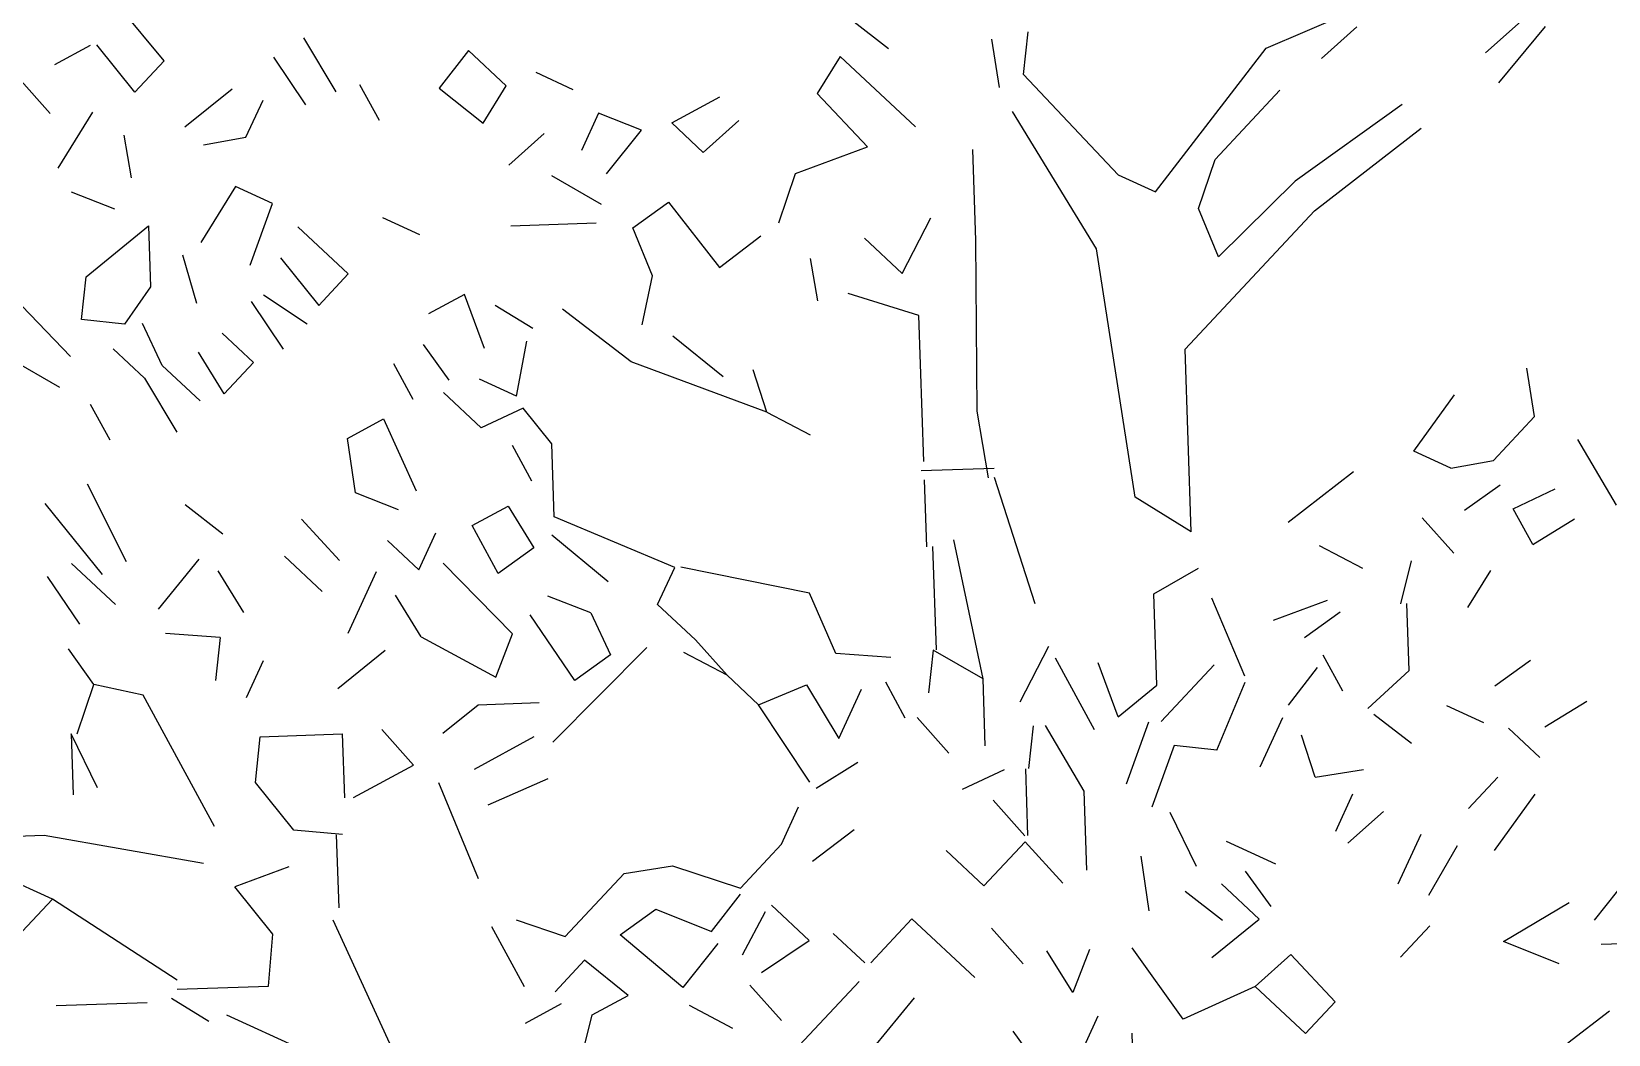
# Model space of a CAD drawing. Header units: metres. Extents: x 10 to 239, y 2 to 253.
# Drawn here: x 17.455 to 18.853, y 187.279 to 188.169 of the extents above; entities that cross this region are included whole.
import ezdxf

# ---------------------------------------------------------------- set-up
doc = ezdxf.new("R2010")
doc.units = ezdxf.units.M
doc.header["$MEASUREMENT"] = 0
doc.layers.add('bloques ARBOLES', color=7, linetype='Continuous', true_color=0xb8d897)

# ---------------------------------------------------------------- blocks, each defined once
blk = doc.blocks.new('arb-alz-77')
at = {"layer": 'bloques ARBOLES', "linetype": 'Continuous'}
for p, q in [((-2.2667, 7.0352), (-2.3576, 7.1441)), ((-2.2667, 7.0352), (-2.3576, 7.1441)), ((-0.0131, 7.0614), (0.1465, 7.1291)), ((-0.0131, 7.0614), (0.1465, 7.1291)), ((-0.0131, 7.0614), (0.1465, 7.1291)), ((-0.0131, 7.0614), (0.1465, 7.1291)), ((-0.0131, 7.0614), (0.1465, 7.1291)), ((-0.0131, 7.0614), (0.1465, 7.1291)), ((-0.0131, 7.0614), (0.1465, 7.1291)), ((-0.0131, 7.0614), (0.1465, 7.1291)), ((-0.862, 7.1198), (-0.7853, 7.0601)), ((-0.862, 7.1198), (-0.7853, 7.0601)), ((-0.862, 7.1198), (-0.7853, 7.0601)), ((-0.862, 7.1198), (-0.7853, 7.0601)), ((-0.5095, 7.0072), (-0.5, 7.0948)), ((-0.5095, 7.0072), (-0.5, 7.0948)), ((-0.5095, 7.0072), (-0.5, 7.0948)), ((0.0997, 7.0402), (0.1724, 7.1049)), ((0.4357, 7.0516), (0.5083, 7.1163)), ((0.4357, 7.0516), (0.5083, 7.1163)), ((0.4627, 6.9903), (0.5584, 7.1056)), ((-2.4907, 7.0275), (-2.4172, 7.0673)), ((-2.3268, 6.9708), (-2.4047, 7.0678)), ((-2.3268, 6.9708), (-2.4047, 7.0678)), ((-2.3268, 6.9708), (-2.4047, 7.0678)), ((-2.3268, 6.9708), (-2.4047, 7.0678)), ((-1.9818, 7.082), (-1.9158, 6.9721)), ((-0.5584, 6.9807), (-0.5742, 7.0797)), ((-0.5584, 6.9807), (-0.5742, 7.0797)), ((-0.5584, 6.9807), (-0.5742, 7.0797)), ((-2.3268, 6.9708), (-2.2667, 7.0352)), ((-2.3268, 6.9708), (-2.2667, 7.0352)), ((-1.9772, 6.9452), (-2.0428, 7.0427)), ((-1.9772, 6.9452), (-2.0428, 7.0427)), ((-1.6445, 7.0561), (-1.7044, 6.9793)), ((-1.6445, 7.0561), (-1.7044, 6.9793)), ((-1.5674, 6.9839), (-1.6445, 7.0561)), ((-1.5674, 6.9839), (-1.6445, 7.0561)), ((-1.5674, 6.9839), (-1.6445, 7.0561)), ((-1.5674, 6.9839), (-1.6445, 7.0561)), ((-1.5674, 6.9839), (-1.6445, 7.0561)), ((-1.5674, 6.9839), (-1.6445, 7.0561)), ((-0.8845, 7.0444), (-0.9316, 6.9681)), ((-0.73, 6.9001), (-0.8845, 7.0444)), ((-0.73, 6.9001), (-0.8845, 7.0444)), ((-0.2398, 6.7672), (-0.0131, 7.0614)), ((-0.2398, 6.7672), (-0.0131, 7.0614)), ((-2.4997, 6.9276), (-2.5644, 7.0001)), ((-2.4997, 6.9276), (-2.5644, 7.0001)), ((-2.4997, 6.9276), (-2.5644, 7.0001)), ((-2.4997, 6.9276), (-2.5644, 7.0001)), ((-1.4302, 6.9761), (-1.5061, 7.011)), ((-1.4302, 6.9761), (-1.5061, 7.011)), ((-1.4302, 6.9761), (-1.5061, 7.011)), ((-1.4302, 6.9761), (-1.5061, 7.011)), ((-0.5095, 7.0072), (-0.3156, 6.802)), ((-0.5095, 7.0072), (-0.3156, 6.802)), ((-2.1277, 6.9775), (-2.2248, 6.8994)), ((-2.1277, 6.9775), (-2.2248, 6.8994)), ((-2.1277, 6.9775), (-2.2248, 6.8994)), ((-2.1277, 6.9775), (-2.2248, 6.8994)), ((-2.1277, 6.9775), (-2.2248, 6.8994)), ((-1.8267, 6.9129), (-1.8666, 6.9863)), ((-1.8267, 6.9129), (-1.8666, 6.9863)), ((-1.8267, 6.9129), (-1.8666, 6.9863)), ((-1.7044, 6.9793), (-1.6147, 6.9076)), ((-1.7044, 6.9793), (-1.6147, 6.9076)), ((-1.6147, 6.9076), (-1.5674, 6.9839)), ((-0.9316, 6.9681), (-0.8284, 6.8594)), ((-0.9316, 6.9681), (-0.8284, 6.8594)), ((-0.9316, 6.9681), (-0.8284, 6.8594)), ((-0.1175, 6.8337), (0.0148, 6.9751)), ((-0.1175, 6.8337), (0.0148, 6.9751)), ((-0.1175, 6.8337), (0.0148, 6.9751)), ((-2.0995, 6.8788), (-2.0646, 6.9547)), ((-1.2285, 6.9082), (-1.1306, 6.9614)), ((-1.2285, 6.9082), (-1.1306, 6.9614)), ((0.2648, 6.9461), (0.0459, 6.7893)), ((-2.4835, 6.816), (-2.4126, 6.9305)), ((-2.4835, 6.816), (-2.4126, 6.9305)), ((-1.3788, 6.928), (-1.4135, 6.8521)), ((-1.2903, 6.8936), (-1.3788, 6.928)), ((-1.2903, 6.8936), (-1.3788, 6.928)), ((-1.1643, 6.848), (-1.2285, 6.9082)), ((-1.0917, 6.9129), (-1.1643, 6.848)), ((-0.3604, 6.651), (-0.5318, 6.9318)), ((-2.3334, 6.7962), (-2.3487, 6.8829)), ((-2.3334, 6.7962), (-2.3487, 6.8829)), ((-2.3334, 6.7962), (-2.3487, 6.8829)), ((-2.1861, 6.8634), (-2.0995, 6.8788)), ((-2.1861, 6.8634), (-2.0995, 6.8788)), ((-2.1861, 6.8634), (-2.0995, 6.8788)), ((-1.5619, 6.8221), (-1.4894, 6.8869)), ((-1.362, 6.804), (-1.2903, 6.8936)), ((0.0854, 6.7285), (0.3039, 6.8976)), ((0.0854, 6.7285), (0.3039, 6.8976)), ((0.0854, 6.7285), (0.3039, 6.8976)), ((0.0854, 6.7285), (0.3039, 6.8976)), ((-0.9759, 6.8047), (-0.8284, 6.8594)), ((-0.607, 6.6676), (-0.6133, 6.8542)), ((-0.607, 6.6676), (-0.6133, 6.8542)), ((-1.0099, 6.7038), (-0.9759, 6.8047)), ((-1.0099, 6.7038), (-0.9759, 6.8047)), ((-1.0099, 6.7038), (-0.9759, 6.8047)), ((-0.1514, 6.7329), (-0.1175, 6.8337)), ((-0.1514, 6.7329), (-0.1175, 6.8337)), ((-0.1514, 6.7329), (-0.1175, 6.8337)), ((-2.1209, 6.7785), (-2.192, 6.664)), ((-2.1209, 6.7785), (-2.192, 6.664)), ((-2.1209, 6.7785), (-2.192, 6.664)), ((-2.1209, 6.7785), (-2.192, 6.664)), ((-2.0452, 6.7436), (-2.1209, 6.7785)), ((-2.0452, 6.7436), (-2.1209, 6.7785)), ((-1.3725, 6.7415), (-1.4739, 6.8003)), ((-1.3725, 6.7415), (-1.4739, 6.8003)), ((-1.3725, 6.7415), (-1.4739, 6.8003)), ((-1.3725, 6.7415), (-1.4739, 6.8003)), ((-1.3725, 6.7415), (-1.4739, 6.8003)), ((-1.3725, 6.7415), (-1.4739, 6.8003)), ((-1.3725, 6.7415), (-1.4739, 6.8003)), ((-1.3725, 6.7415), (-1.4739, 6.8003)), ((-0.3156, 6.802), (-0.2398, 6.7672)), ((-0.3156, 6.802), (-0.2398, 6.7672)), ((0.0459, 6.7893), (-0.1108, 6.6345)), ((-2.4569, 6.7671), (-2.3686, 6.7327)), ((-2.4569, 6.7671), (-2.3686, 6.7327)), ((-2.4569, 6.7671), (-2.3686, 6.7327)), ((-2.4569, 6.7671), (-2.3686, 6.7327)), ((-2.0906, 6.6176), (-2.0452, 6.7436)), ((-2.0906, 6.6176), (-2.0452, 6.7436)), ((-2.0906, 6.6176), (-2.0452, 6.7436)), ((-2.0906, 6.6176), (-2.0452, 6.7436)), ((-2.0906, 6.6176), (-2.0452, 6.7436)), ((-2.0906, 6.6176), (-2.0452, 6.7436)), ((-2.0906, 6.6176), (-2.0452, 6.7436)), ((-2.0906, 6.6176), (-2.0452, 6.7436)), ((-1.3085, 6.6938), (-1.2355, 6.7461)), ((-1.3085, 6.6938), (-1.2355, 6.7461)), ((-1.3085, 6.6938), (-1.2355, 6.7461)), ((-1.3085, 6.6938), (-1.2355, 6.7461)), ((-1.2355, 6.7461), (-1.1313, 6.6125)), ((-1.2355, 6.7461), (-1.1313, 6.6125)), ((-1.7439, 6.6791), (-1.8199, 6.7138)), ((-0.7574, 6.6002), (-0.6988, 6.7143)), ((-0.7574, 6.6002), (-0.6988, 6.7143)), ((-0.1791, 6.4455), (0.0854, 6.7285)), ((-0.1791, 6.4455), (0.0854, 6.7285)), ((-0.1791, 6.4455), (0.0854, 6.7285)), ((-0.1791, 6.4455), (0.0854, 6.7285)), ((-0.1108, 6.6345), (-0.1514, 6.7329)), ((-2.4262, 6.5937), (-2.2989, 6.6976)), ((-2.4262, 6.5937), (-2.2989, 6.6976)), ((-2.4262, 6.5937), (-2.2989, 6.6976)), ((-2.4262, 6.5937), (-2.2989, 6.6976)), ((-2.4262, 6.5937), (-2.2989, 6.6976)), ((-2.4262, 6.5937), (-2.2989, 6.6976)), ((-2.2989, 6.6976), (-2.2946, 6.5732)), ((-1.8907, 6.5993), (-1.9936, 6.6955)), ((-1.5578, 6.6978), (-1.3835, 6.7037)), ((-1.2679, 6.5955), (-1.3085, 6.6938)), ((-1.2679, 6.5955), (-1.3085, 6.6938)), ((-1.2679, 6.5955), (-1.3085, 6.6938)), ((-1.1313, 6.6125), (-1.0464, 6.6776)), ((-1.1313, 6.6125), (-1.0464, 6.6776)), ((-1.1313, 6.6125), (-1.0464, 6.6776)), ((-1.1313, 6.6125), (-1.0464, 6.6776)), ((-1.1313, 6.6125), (-1.0464, 6.6776)), ((-0.8344, 6.6724), (-0.7574, 6.6002)), ((-0.8344, 6.6724), (-0.7574, 6.6002)), ((-0.8344, 6.6724), (-0.7574, 6.6002)), ((-0.8344, 6.6724), (-0.7574, 6.6002)), ((-0.6045, 6.319), (-0.607, 6.6676)), ((-0.6045, 6.319), (-0.607, 6.6676)), ((-0.281, 6.143), (-0.3604, 6.651)), ((-2.2002, 6.5392), (-2.2283, 6.6377)), ((-2.0289, 6.632), (-1.9508, 6.535)), ((-2.0289, 6.632), (-1.9508, 6.535)), ((-0.9298, 6.5446), (-0.9452, 6.6312)), ((-0.9298, 6.5446), (-0.9452, 6.6312)), ((-0.9298, 6.5446), (-0.9452, 6.6312)), ((-2.4356, 6.5062), (-2.4262, 6.5937)), ((-2.4356, 6.5062), (-2.4262, 6.5937)), ((-1.9508, 6.535), (-1.8907, 6.5993)), ((-1.2893, 6.495), (-1.2679, 6.5955)), ((-2.4581, 6.4308), (-2.5742, 6.5513)), ((-2.2946, 6.5732), (-2.3482, 6.4968)), ((-2.2946, 6.5732), (-2.3482, 6.4968)), ((-1.9745, 6.4969), (-2.0636, 6.5561)), ((-1.6527, 6.5576), (-1.726, 6.5177)), ((-1.6527, 6.5576), (-1.726, 6.5177)), ((-1.6115, 6.4468), (-1.6527, 6.5576)), ((-1.6115, 6.4468), (-1.6527, 6.5576)), ((-1.6115, 6.4468), (-1.6527, 6.5576)), ((-1.6115, 6.4468), (-1.6527, 6.5576)), ((-0.7233, 6.5142), (-0.868, 6.5591)), ((-0.7233, 6.5142), (-0.868, 6.5591)), ((-2.0226, 6.4455), (-2.0881, 6.5429)), ((-2.0226, 6.4455), (-2.0881, 6.5429)), ((-2.0226, 6.4455), (-2.0881, 6.5429)), ((-1.5132, 6.4875), (-1.5896, 6.5348)), ((-1.3117, 6.4196), (-1.4523, 6.527)), ((-2.3482, 6.4968), (-2.4356, 6.5062)), ((-2.3482, 6.4968), (-2.4356, 6.5062)), ((-2.2706, 6.4121), (-2.3108, 6.498)), ((-2.2706, 6.4121), (-2.3108, 6.498)), ((-2.2706, 6.4121), (-2.3108, 6.498)), ((-2.2706, 6.4121), (-2.3108, 6.498)), ((-2.2706, 6.4121), (-2.3108, 6.498)), ((-2.2706, 6.4121), (-2.3108, 6.498)), ((-0.7133, 6.2157), (-0.7233, 6.5142)), ((-0.7133, 6.2157), (-0.7233, 6.5142)), ((-0.7133, 6.2157), (-0.7233, 6.5142)), ((-0.7133, 6.2157), (-0.7233, 6.5142)), ((-0.7133, 6.2157), (-0.7233, 6.5142)), ((-0.7133, 6.2157), (-0.7233, 6.5142)), ((-2.0839, 6.4185), (-2.1483, 6.4785)), ((-1.6842, 6.3821), (-1.7364, 6.4552)), ((-1.6842, 6.3821), (-1.7364, 6.4552)), ((-1.546, 6.3495), (-1.525, 6.4622)), ((-1.546, 6.3495), (-1.525, 6.4622)), ((-1.546, 6.3495), (-1.525, 6.4622)), ((-1.546, 6.3495), (-1.525, 6.4622)), ((-1.546, 6.3495), (-1.525, 6.4622)), ((-1.546, 6.3495), (-1.525, 6.4622)), ((-1.1238, 6.3886), (-1.2263, 6.4724)), ((-1.1238, 6.3886), (-1.2263, 6.4724)), ((-1.1238, 6.3886), (-1.2263, 6.4724)), ((-1.1238, 6.3886), (-1.2263, 6.4724)), ((-1.1238, 6.3886), (-1.2263, 6.4724)), ((-1.1238, 6.3886), (-1.2263, 6.4724)), ((-2.5824, 6.4265), (-2.4808, 6.3677)), ((-2.3071, 6.386), (-2.3713, 6.4461)), ((-2.3071, 6.386), (-2.3713, 6.4461)), ((-2.3071, 6.386), (-2.3713, 6.4461)), ((-2.1441, 6.3542), (-2.1967, 6.4395)), ((-2.1441, 6.3542), (-2.1967, 6.4395)), ((-2.1441, 6.3542), (-2.1967, 6.4395)), ((-2.1441, 6.3542), (-2.1967, 6.4395)), ((-2.0839, 6.4185), (-2.1441, 6.3542)), ((-2.0839, 6.4185), (-2.1441, 6.3542)), ((-2.0839, 6.4185), (-2.1441, 6.3542)), ((-1.0342, 6.3169), (-1.3117, 6.4196)), ((-1.0342, 6.3169), (-1.3117, 6.4196)), ((-1.0342, 6.3169), (-1.3117, 6.4196)), ((-0.1664, 6.0722), (-0.1791, 6.4455)), ((-0.1664, 6.0722), (-0.1791, 6.4455)), ((-2.3071, 6.386), (-2.2411, 6.2761)), ((-2.3071, 6.386), (-2.2411, 6.2761)), ((-2.1934, 6.34), (-2.2706, 6.4121)), ((-2.1934, 6.34), (-2.2706, 6.4121)), ((-2.1934, 6.34), (-2.2706, 6.4121)), ((-1.7575, 6.3423), (-1.7974, 6.4157)), ((-1.0342, 6.3169), (-1.062, 6.4031)), ((-1.0342, 6.3169), (-1.062, 6.4031)), ((0.5355, 6.3077), (0.5198, 6.4067)), ((0.5355, 6.3077), (0.5198, 6.4067)), ((0.5355, 6.3077), (0.5198, 6.4067)), ((0.5355, 6.3077), (0.5198, 6.4067)), ((-1.6186, 6.2848), (-1.6957, 6.3568)), ((-1.6186, 6.2848), (-1.6957, 6.3568)), ((-1.6186, 6.2848), (-1.6957, 6.3568)), ((-1.6186, 6.2848), (-1.6957, 6.3568)), ((-1.546, 6.3495), (-1.6219, 6.3841)), ((-1.546, 6.3495), (-1.6219, 6.3841)), ((-2.3775, 6.2591), (-2.4174, 6.3325)), ((-1.5327, 6.3249), (-1.6186, 6.2848)), ((-1.5327, 6.3249), (-1.6186, 6.2848)), ((-1.5327, 6.3249), (-1.6186, 6.2848)), ((-1.5327, 6.3249), (-1.6186, 6.2848)), ((-1.4742, 6.2522), (-1.5327, 6.3249)), ((-1.4742, 6.2522), (-1.5327, 6.3249)), ((-1.4742, 6.2522), (-1.5327, 6.3249)), ((-1.4742, 6.2522), (-1.5327, 6.3249)), ((0.2888, 6.237), (0.3722, 6.352)), ((0.2888, 6.237), (0.3722, 6.352)), ((0.2888, 6.237), (0.3722, 6.352)), ((-1.8917, 6.263), (-1.8185, 6.3029)), ((-1.8917, 6.263), (-1.8185, 6.3029)), ((-1.8917, 6.263), (-1.8185, 6.3029)), ((-1.8917, 6.263), (-1.8185, 6.3029)), ((-1.8917, 6.263), (-1.8185, 6.3029)), ((-1.8185, 6.3029), (-1.7512, 6.1556)), ((-1.8185, 6.3029), (-1.7512, 6.1556)), ((-1.8185, 6.3029), (-1.7512, 6.1556)), ((-1.0342, 6.3169), (-0.9454, 6.2701)), ((-1.0342, 6.3169), (-0.9454, 6.2701)), ((-1.0342, 6.3169), (-0.9454, 6.2701)), ((-1.0342, 6.3169), (-0.9454, 6.2701)), ((-1.0342, 6.3169), (-0.9454, 6.2701)), ((-1.0342, 6.3169), (-0.9454, 6.2701)), ((-1.0342, 6.3169), (-0.9454, 6.2701)), ((-0.5813, 6.1826), (-0.6045, 6.319)), ((-0.5813, 6.1826), (-0.6045, 6.319)), ((-0.5813, 6.1826), (-0.6045, 6.319)), ((0.4514, 6.2176), (0.5355, 6.3077)), ((-1.8756, 6.1514), (-1.8917, 6.263)), ((-1.8756, 6.1514), (-1.8917, 6.263)), ((0.7036, 6.1265), (0.6243, 6.2608)), ((0.7036, 6.1265), (0.6243, 6.2608)), ((0.7036, 6.1265), (0.6243, 6.2608)), ((-1.5551, 6.2494), (-1.5153, 6.1761)), ((-1.5551, 6.2494), (-1.5153, 6.1761)), ((-1.4691, 6.1029), (-1.4742, 6.2522)), ((-1.4691, 6.1029), (-1.4742, 6.2522)), ((-1.4691, 6.1029), (-1.4742, 6.2522)), ((-1.4691, 6.1029), (-1.4742, 6.2522)), ((0.3648, 6.2022), (0.2888, 6.237)), ((0.3648, 6.2022), (0.2888, 6.237)), ((-0.5694, 6.2018), (-0.7187, 6.1968)), ((-0.5694, 6.2018), (-0.7187, 6.1968)), ((-0.5694, 6.2018), (-0.7187, 6.1968)), ((0.0321, 6.0914), (0.1657, 6.1955)), ((0.0321, 6.0914), (0.1657, 6.1955)), ((0.0321, 6.0914), (0.1657, 6.1955)), ((0.0321, 6.0914), (0.1657, 6.1955)), ((0.3648, 6.2022), (0.4514, 6.2176)), ((0.3648, 6.2022), (0.4514, 6.2176)), ((0.3648, 6.2022), (0.4514, 6.2176)), ((0.3648, 6.2022), (0.4514, 6.2176)), ((0.3648, 6.2022), (0.4514, 6.2176)), ((-2.4243, 6.1703), (-2.3442, 6.0111)), ((-2.4243, 6.1703), (-2.3442, 6.0111)), ((-0.7073, 6.0414), (-0.7119, 6.1783)), ((-0.7073, 6.0414), (-0.7119, 6.1783)), ((-0.4853, 5.9244), (-0.5688, 6.1831)), ((-0.4853, 5.9244), (-0.5688, 6.1831)), ((-0.4853, 5.9244), (-0.5688, 6.1831)), ((-0.4853, 5.9244), (-0.5688, 6.1831)), ((-0.4853, 5.9244), (-0.5688, 6.1831)), ((-0.4853, 5.9244), (-0.5688, 6.1831)), ((-0.4853, 5.9244), (-0.5688, 6.1831)), ((0.3926, 6.116), (0.4654, 6.1682)), ((0.4921, 6.1193), (0.5779, 6.1596)), ((-2.3932, 5.9846), (-2.5102, 6.13)), ((-2.3932, 5.9846), (-2.5102, 6.13)), ((-2.3932, 5.9846), (-2.5102, 6.13)), ((-2.3932, 5.9846), (-2.5102, 6.13)), ((-2.3932, 5.9846), (-2.5102, 6.13)), ((-2.3932, 5.9846), (-2.5102, 6.13)), ((-2.1468, 6.0675), (-2.2236, 6.1273)), ((-2.1468, 6.0675), (-2.2236, 6.1273)), ((-2.1468, 6.0675), (-2.2236, 6.1273)), ((-2.1468, 6.0675), (-2.2236, 6.1273)), ((-1.7873, 6.1171), (-1.8756, 6.1514)), ((-0.1664, 6.0722), (-0.281, 6.143)), ((-1.9084, 6.0134), (-1.9859, 6.0978)), ((-1.9084, 6.0134), (-1.9859, 6.0978)), ((-1.6367, 6.0847), (-1.5634, 6.1246)), ((-1.6367, 6.0847), (-1.5634, 6.1246)), ((-1.5634, 6.1246), (-1.5106, 6.0393)), ((-1.5634, 6.1246), (-1.5106, 6.0393)), ((-1.2227, 5.9991), (-1.4691, 6.1029)), ((-1.2227, 5.9991), (-1.4691, 6.1029)), ((0.3706, 6.0281), (0.3059, 6.1006)), ((0.3706, 6.0281), (0.3059, 6.1006)), ((0.532, 6.046), (0.4921, 6.1193)), ((0.532, 6.046), (0.4921, 6.1193)), ((0.532, 6.046), (0.6174, 6.0986)), ((-1.7457, 5.9939), (-1.7109, 6.0698)), ((-1.5836, 5.987), (-1.6367, 6.0847)), ((-1.5836, 5.987), (-1.6367, 6.0847)), ((-1.5836, 5.987), (-1.6367, 6.0847)), ((-1.5836, 5.987), (-1.6367, 6.0847)), ((-1.5836, 5.987), (-1.6367, 6.0847)), ((-1.5836, 5.987), (-1.6367, 6.0847)), ((-1.5836, 5.987), (-1.6367, 6.0847)), ((-1.3588, 5.9696), (-1.4742, 6.0653)), ((-1.3588, 5.9696), (-1.4742, 6.0653)), ((-1.3588, 5.9696), (-1.4742, 6.0653)), ((-1.3588, 5.9696), (-1.4742, 6.0653)), ((-1.3588, 5.9696), (-1.4742, 6.0653)), ((-1.7457, 5.9939), (-1.81, 6.054)), ((-1.7457, 5.9939), (-1.81, 6.054)), ((-1.7457, 5.9939), (-1.81, 6.054)), ((-1.7457, 5.9939), (-1.81, 6.054)), ((-1.7457, 5.9939), (-1.81, 6.054)), ((-1.5106, 6.0393), (-1.5836, 5.987)), ((-1.5106, 6.0393), (-1.5836, 5.987)), ((-1.5106, 6.0393), (-1.5836, 5.987)), ((-0.6876, 5.8304), (-0.6948, 6.0419)), ((-0.6876, 5.8304), (-0.6948, 6.0419)), ((-0.6876, 5.8304), (-0.6948, 6.0419)), ((-0.6876, 5.8304), (-0.6948, 6.0419)), ((-0.5922, 5.7713), (-0.6517, 6.0558)), ((-0.5922, 5.7713), (-0.6517, 6.0558)), ((0.1848, 5.9968), (0.096, 6.0436)), ((0.1848, 5.9968), (0.096, 6.0436)), ((-2.4563, 6.0072), (-2.3661, 5.9231)), ((-2.2787, 5.9136), (-2.1949, 6.0161)), ((-2.2787, 5.9136), (-2.1949, 6.0161)), ((-2.2787, 5.9136), (-2.1949, 6.0161)), ((-2.2787, 5.9136), (-2.1949, 6.0161)), ((-2.2787, 5.9136), (-2.1949, 6.0161)), ((-1.9436, 5.9499), (-2.0208, 6.0219)), ((-1.9436, 5.9499), (-2.0208, 6.0219)), ((-1.9436, 5.9499), (-2.0208, 6.0219)), ((-1.9436, 5.9499), (-2.0208, 6.0219)), ((-1.5545, 5.8634), (-1.6964, 6.008)), ((-1.5545, 5.8634), (-1.6964, 6.008)), ((-1.5545, 5.8634), (-1.6964, 6.008)), ((-1.5545, 5.8634), (-1.6964, 6.008)), ((-1.5545, 5.8634), (-1.6964, 6.008)), ((-1.5545, 5.8634), (-1.6964, 6.008)), ((-1.2576, 5.9232), (-1.2227, 5.9991)), ((-1.2576, 5.9232), (-1.2227, 5.9991)), ((-1.2576, 5.9232), (-1.2227, 5.9991)), ((-1.2576, 5.9232), (-1.2227, 5.9991)), ((-0.9469, 5.9462), (-1.2103, 5.9995)), ((0.262, 5.9247), (0.284, 6.0126)), ((0.262, 5.9247), (0.284, 6.0126)), ((0.262, 5.9247), (0.284, 6.0126)), ((-2.4396, 5.8834), (-2.5051, 5.9808)), ((-2.4396, 5.8834), (-2.5051, 5.9808)), ((-2.4396, 5.8834), (-2.5051, 5.9808)), ((-2.1041, 5.9071), (-2.1567, 5.9925)), ((-2.1041, 5.9071), (-2.1567, 5.9925)), ((-2.1041, 5.9071), (-2.1567, 5.9925)), ((-2.1041, 5.9071), (-2.1567, 5.9925)), ((-2.1041, 5.9071), (-2.1567, 5.9925)), ((-2.1041, 5.9071), (-2.1567, 5.9925)), ((-2.1041, 5.9071), (-2.1567, 5.9925)), ((-1.8908, 5.8644), (-1.8329, 5.9909)), ((-1.8908, 5.8644), (-1.8329, 5.9909)), ((-1.8908, 5.8644), (-1.8329, 5.9909)), ((-0.2431, 5.9449), (-0.1515, 5.9979)), ((-0.2431, 5.9449), (-0.1515, 5.9979)), ((0.3992, 5.917), (0.4465, 5.9932)), ((0.3992, 5.917), (0.4465, 5.9932)), ((-1.7411, 5.857), (-1.7938, 5.9424)), ((-1.7411, 5.857), (-1.7938, 5.9424)), ((-1.7411, 5.857), (-1.7938, 5.9424)), ((-1.7411, 5.857), (-1.7938, 5.9424)), ((-1.394, 5.906), (-1.4824, 5.9405)), ((-0.893, 5.8234), (-0.9469, 5.9462)), ((-0.893, 5.8234), (-0.9469, 5.9462)), ((-0.893, 5.8234), (-0.9469, 5.9462)), ((-0.893, 5.8234), (-0.9469, 5.9462)), ((-0.893, 5.8234), (-0.9469, 5.9462)), ((-0.893, 5.8234), (-0.9469, 5.9462)), ((-0.893, 5.8234), (-0.9469, 5.9462)), ((-0.893, 5.8234), (-0.9469, 5.9462)), ((-0.893, 5.8234), (-0.9469, 5.9462)), ((-0.2369, 5.7583), (-0.2431, 5.9449)), ((-0.2369, 5.7583), (-0.2431, 5.9449)), ((-0.2369, 5.7583), (-0.2431, 5.9449)), ((-0.2369, 5.7583), (-0.2431, 5.9449)), ((-0.0568, 5.7769), (-0.1245, 5.9366)), ((-1.4267, 5.768), (-1.5185, 5.9019)), ((-1.394, 5.906), (-1.3538, 5.8203)), ((-1.1804, 5.851), (-1.2576, 5.9232)), ((-1.1804, 5.851), (-1.2576, 5.9232)), ((-1.1804, 5.851), (-1.2576, 5.9232)), ((-1.1804, 5.851), (-1.2576, 5.9232)), ((0.0016, 5.891), (0.1123, 5.9321)), ((0.065, 5.8558), (0.138, 5.9081)), ((0.2791, 5.7882), (0.2744, 5.9252)), ((0.2791, 5.7882), (0.2744, 5.9252)), ((0.2791, 5.7882), (0.2744, 5.9252)), ((0.2791, 5.7882), (0.2744, 5.9252)), ((0.2791, 5.7882), (0.2744, 5.9252)), ((0.2791, 5.7882), (0.2744, 5.9252)), ((-2.1521, 5.8557), (-2.2644, 5.8642)), ((-2.1521, 5.8557), (-2.2644, 5.8642)), ((-2.1521, 5.8557), (-2.2644, 5.8642)), ((-2.1521, 5.8557), (-2.1616, 5.768)), ((-2.1521, 5.8557), (-2.1616, 5.768)), ((-2.1521, 5.8557), (-2.1616, 5.768)), ((-1.7411, 5.857), (-1.5888, 5.775)), ((-1.7411, 5.857), (-1.5888, 5.775)), ((-1.7411, 5.857), (-1.5888, 5.775)), ((-1.5888, 5.775), (-1.5545, 5.8634)), ((-1.5888, 5.775), (-1.5545, 5.8634)), ((-1.5888, 5.775), (-1.5545, 5.8634)), ((-1.5888, 5.775), (-1.5545, 5.8634)), ((-1.5888, 5.775), (-1.5545, 5.8634)), ((-1.1157, 5.7785), (-1.1804, 5.851)), ((-1.1157, 5.7785), (-1.1804, 5.851)), ((-1.1157, 5.7785), (-1.1804, 5.851)), ((-0.516, 5.7241), (-0.4575, 5.8381)), ((-0.516, 5.7241), (-0.4575, 5.8381)), ((-0.516, 5.7241), (-0.4575, 5.8381)), ((-0.516, 5.7241), (-0.4575, 5.8381)), ((-0.516, 5.7241), (-0.4575, 5.8381)), ((-0.516, 5.7241), (-0.4575, 5.8381)), ((-0.516, 5.7241), (-0.4575, 5.8381)), ((-0.516, 5.7241), (-0.4575, 5.8381)), ((-0.516, 5.7241), (-0.4575, 5.8381)), ((-0.516, 5.7241), (-0.4575, 5.8381)), ((-0.516, 5.7241), (-0.4575, 5.8381)), ((-2.4104, 5.7597), (-2.4627, 5.8327)), ((-2.4104, 5.7597), (-2.4627, 5.8327)), ((-2.0983, 5.7329), (-2.0634, 5.8088)), ((-2.0983, 5.7329), (-2.0634, 5.8088)), ((-2.0983, 5.7329), (-2.0634, 5.8088)), ((-1.9119, 5.7516), (-1.8149, 5.8296)), ((-1.9119, 5.7516), (-1.8149, 5.8296)), ((-1.4722, 5.642), (-1.2796, 5.8353)), ((-1.4722, 5.642), (-1.2796, 5.8353)), ((-1.3538, 5.8203), (-1.4267, 5.768)), ((-1.3538, 5.8203), (-1.4267, 5.768)), ((-1.3538, 5.8203), (-1.4267, 5.768)), ((-1.1157, 5.7785), (-1.2044, 5.8253)), ((-1.1157, 5.7785), (-1.2044, 5.8253)), ((-0.7805, 5.8147), (-0.893, 5.8234)), ((-0.6939, 5.8301), (-0.7034, 5.7426)), ((-0.6939, 5.8301), (-0.7034, 5.7426)), ((-0.5922, 5.7713), (-0.6939, 5.8301)), ((-0.5922, 5.7713), (-0.6939, 5.8301)), ((-0.3645, 5.6669), (-0.4442, 5.8136)), ((-0.3645, 5.6669), (-0.4442, 5.8136)), ((-0.3645, 5.6669), (-0.4442, 5.8136)), ((0.1435, 5.7464), (0.1037, 5.8198)), ((0.1435, 5.7464), (0.1037, 5.8198)), ((0.4545, 5.7568), (0.5274, 5.8092)), ((0.4545, 5.7568), (0.5274, 5.8092)), ((0.4545, 5.7568), (0.5274, 5.8092)), ((0.4545, 5.7568), (0.5274, 5.8092)), ((0.4545, 5.7568), (0.5274, 5.8092)), ((0.4545, 5.7568), (0.5274, 5.8092)), ((0.4545, 5.7568), (0.5274, 5.8092)), ((0.4545, 5.7568), (0.5274, 5.8092)), ((0.4545, 5.7568), (0.5274, 5.8092)), ((0.4545, 5.7568), (0.5274, 5.8092)), ((0.4545, 5.7568), (0.5274, 5.8092)), ((-1.0513, 5.7184), (-1.1157, 5.7785)), ((-0.3156, 5.6935), (-0.3568, 5.8041)), ((-0.2282, 5.684), (-0.1198, 5.7997)), ((-0.2282, 5.684), (-0.1198, 5.7997)), ((0.0323, 5.7176), (0.0919, 5.7945)), ((0.0323, 5.7176), (0.0919, 5.7945)), ((0.0323, 5.7176), (0.0919, 5.7945)), ((0.0323, 5.7176), (0.0919, 5.7945)), ((0.0323, 5.7176), (0.0919, 5.7945)), ((0.1945, 5.7107), (0.2791, 5.7882)), ((0.1945, 5.7107), (0.2791, 5.7882)), ((0.1945, 5.7107), (0.2791, 5.7882)), ((0.1945, 5.7107), (0.2791, 5.7882)), ((0.1945, 5.7107), (0.2791, 5.7882)), ((0.1945, 5.7107), (0.2791, 5.7882)), ((-2.4444, 5.6589), (-2.4104, 5.7597)), ((-2.4444, 5.6589), (-2.4104, 5.7597)), ((-2.4444, 5.6589), (-2.4104, 5.7597)), ((-2.4444, 5.6589), (-2.4104, 5.7597)), ((-2.31, 5.7382), (-2.4104, 5.7597)), ((-2.31, 5.7382), (-2.4104, 5.7597)), ((-2.31, 5.7382), (-2.4104, 5.7597)), ((-2.31, 5.7382), (-2.4104, 5.7597)), ((-2.31, 5.7382), (-2.4104, 5.7597)), ((-2.31, 5.7382), (-2.4104, 5.7597)), ((-2.31, 5.7382), (-2.4104, 5.7597)), ((-2.31, 5.7382), (-2.4104, 5.7597)), ((-2.31, 5.7382), (-2.4104, 5.7597)), ((-1.0513, 5.7184), (-0.9532, 5.7591)), ((-1.0513, 5.7184), (-0.9532, 5.7591)), ((-1.0513, 5.7184), (-0.9532, 5.7591)), ((-0.9532, 5.7591), (-0.8872, 5.6493)), ((-0.8872, 5.6493), (-0.8407, 5.7505)), ((-0.8872, 5.6493), (-0.8407, 5.7505)), ((-0.8872, 5.6493), (-0.8407, 5.7505)), ((-0.8872, 5.6493), (-0.8407, 5.7505)), ((-0.7515, 5.6912), (-0.7913, 5.7646)), ((-0.5877, 5.6344), (-0.5922, 5.7713)), ((-0.5877, 5.6344), (-0.5922, 5.7713)), ((-0.5877, 5.6344), (-0.5922, 5.7713)), ((-0.5877, 5.6344), (-0.5922, 5.7713)), ((-0.5877, 5.6344), (-0.5922, 5.7713)), ((-0.3156, 5.6935), (-0.2369, 5.7583)), ((-0.3156, 5.6935), (-0.2369, 5.7583)), ((-0.3156, 5.6935), (-0.2369, 5.7583)), ((-0.3156, 5.6935), (-0.2369, 5.7583)), ((-0.114, 5.6255), (-0.0564, 5.7645)), ((-0.114, 5.6255), (-0.0564, 5.7645)), ((-0.114, 5.6255), (-0.0564, 5.7645)), ((-2.164, 5.4691), (-2.31, 5.7382)), ((-2.164, 5.4691), (-2.31, 5.7382)), ((-2.164, 5.4691), (-2.31, 5.7382)), ((-2.164, 5.4691), (-2.31, 5.7382)), ((-2.164, 5.4691), (-2.31, 5.7382)), ((-2.164, 5.4691), (-2.31, 5.7382)), ((-1.6244, 5.7177), (-1.6971, 5.6592)), ((-1.6244, 5.7177), (-1.6971, 5.6592)), ((-1.6244, 5.7177), (-1.6971, 5.6592)), ((-1.4999, 5.722), (-1.6244, 5.7177)), ((-0.9465, 5.56), (-1.0513, 5.7184)), ((-0.9465, 5.56), (-1.0513, 5.7184)), ((-0.9465, 5.56), (-1.0513, 5.7184)), ((-0.9465, 5.56), (-1.0513, 5.7184)), ((-0.9465, 5.56), (-1.0513, 5.7184)), ((-0.9465, 5.56), (-1.0513, 5.7184)), ((0.4322, 5.6813), (0.3562, 5.7162)), ((0.4322, 5.6813), (0.3562, 5.7162)), ((0.4322, 5.6813), (0.3562, 5.7162)), ((0.4322, 5.6813), (0.3562, 5.7162)), ((0.4322, 5.6813), (0.3562, 5.7162)), ((0.4322, 5.6813), (0.3562, 5.7162)), ((0.4322, 5.6813), (0.3562, 5.7162)), ((0.557, 5.6731), (0.6423, 5.7258)), ((-0.6619, 5.6195), (-0.7267, 5.692)), ((-0.6619, 5.6195), (-0.7267, 5.692)), ((-0.3851, 5.5415), (-0.4645, 5.676)), ((-0.3851, 5.5415), (-0.4645, 5.676)), ((-0.2985, 5.5569), (-0.253, 5.6831)), ((-0.2985, 5.5569), (-0.253, 5.6831)), ((-0.0257, 5.5911), (0.0207, 5.6923)), ((0.2841, 5.639), (0.2073, 5.6987)), ((0.2841, 5.639), (0.2073, 5.6987)), ((-2.4033, 5.5483), (-2.4568, 5.6585)), ((-2.4568, 5.6585), (-2.4526, 5.534)), ((-2.4568, 5.6585), (-2.4526, 5.534)), ((-2.4033, 5.5483), (-2.4568, 5.6585)), ((-2.4033, 5.5483), (-2.4568, 5.6585)), ((-2.4568, 5.6585), (-2.4526, 5.534)), ((-2.0798, 5.5592), (-2.0706, 5.6529)), ((-2.0798, 5.5592), (-2.0706, 5.6529)), ((-2.0706, 5.6529), (-1.9026, 5.6586)), ((-2.0706, 5.6529), (-1.9026, 5.6586)), ((-2.0706, 5.6529), (-1.9026, 5.6586)), ((-2.0706, 5.6529), (-1.9026, 5.6586)), ((-2.0706, 5.6529), (-1.9026, 5.6586)), ((-2.0706, 5.6529), (-1.9026, 5.6586)), ((-1.9026, 5.6586), (-1.8981, 5.5279)), ((-1.9026, 5.6586), (-1.8981, 5.5279)), ((-1.7571, 5.5949), (-1.822, 5.6674)), ((-1.6323, 5.5867), (-1.5101, 5.6531)), ((-1.6323, 5.5867), (-1.5101, 5.6531)), ((-1.6323, 5.5867), (-1.5101, 5.6531)), ((-1.6323, 5.5867), (-1.5101, 5.6531)), ((-1.6323, 5.5867), (-1.5101, 5.6531)), ((-0.4988, 5.5876), (-0.4893, 5.6751)), ((-0.4988, 5.5876), (-0.4893, 5.6751)), ((0.0872, 5.5699), (0.0594, 5.6563)), ((0.0872, 5.5699), (0.0594, 5.6563)), ((0.5467, 5.6105), (0.4823, 5.6706)), ((0.5467, 5.6105), (0.4823, 5.6706)), ((0.5467, 5.6105), (0.4823, 5.6706)), ((-0.2015, 5.635), (-0.2471, 5.509)), ((-0.2015, 5.635), (-0.2471, 5.509)), ((-0.114, 5.6255), (-0.2015, 5.635)), ((-1.8796, 5.5286), (-1.7571, 5.5949)), ((-0.9335, 5.548), (-0.8481, 5.6008)), ((-0.6345, 5.5457), (-0.5486, 5.5859)), ((-0.5005, 5.4506), (-0.505, 5.5874)), ((-0.5005, 5.4506), (-0.505, 5.5874)), ((-0.5005, 5.4506), (-0.505, 5.5874)), ((-0.5005, 5.4506), (-0.505, 5.5874)), ((-0.5005, 5.4506), (-0.505, 5.5874)), ((0.0872, 5.5699), (0.1862, 5.5859)), ((0.0872, 5.5699), (0.1862, 5.5859)), ((-2.0018, 5.4621), (-2.0798, 5.5592)), ((-2.0018, 5.4621), (-2.0798, 5.5592)), ((-2.0018, 5.4621), (-2.0798, 5.5592)), ((-2.0018, 5.4621), (-2.0798, 5.5592)), ((-1.7061, 5.5592), (-1.6248, 5.3627)), ((-1.7061, 5.5592), (-1.6248, 5.3627)), ((-1.4821, 5.5668), (-1.605, 5.5128)), ((-1.4821, 5.5668), (-1.605, 5.5128)), ((-1.4821, 5.5668), (-1.605, 5.5128)), ((-1.4821, 5.5668), (-1.605, 5.5128)), ((0.4007, 5.5059), (0.4608, 5.5702)), ((-0.5068, 5.4504), (-0.5715, 5.5229)), ((-0.5068, 5.4504), (-0.5715, 5.5229)), ((-0.5068, 5.4504), (-0.5715, 5.5229)), ((-0.3797, 5.3798), (-0.3851, 5.5415)), ((0.1631, 5.5353), (0.1283, 5.4593)), ((0.4535, 5.4205), (0.5367, 5.5354)), ((0.4535, 5.4205), (0.5367, 5.5354)), ((-1.0044, 5.4335), (-0.9696, 5.5094)), ((-1.0044, 5.4335), (-0.9696, 5.5094)), ((-1.0044, 5.4335), (-0.9696, 5.5094)), ((-1.0044, 5.4335), (-0.9696, 5.5094)), ((-0.1557, 5.3875), (-0.2093, 5.4977)), ((-0.1557, 5.3875), (-0.2093, 5.4977)), ((-0.1557, 5.3875), (-0.2093, 5.4977)), ((-0.1557, 5.3875), (-0.2093, 5.4977)), ((-0.1557, 5.3875), (-0.2093, 5.4977)), ((-0.1557, 5.3875), (-0.2093, 5.4977)), ((-0.1557, 5.3875), (-0.2093, 5.4977)), ((-0.1557, 5.3875), (-0.2093, 5.4977)), ((0.1539, 5.4353), (0.2265, 5.4999)), ((-2.5121, 5.4511), (-2.6614, 5.446)), ((-2.5121, 5.4511), (-2.6614, 5.446)), ((-2.1863, 5.3936), (-2.5121, 5.4511)), ((-1.9019, 5.4531), (-2.0018, 5.4621)), ((-1.9019, 5.4531), (-2.0018, 5.4621)), ((-1.9019, 5.4531), (-2.0018, 5.4621)), ((-1.9092, 5.3033), (-1.9143, 5.4526)), ((-1.9092, 5.3033), (-1.9143, 5.4526)), ((-1.9092, 5.3033), (-1.9143, 5.4526)), ((-1.9092, 5.3033), (-1.9143, 5.4526)), ((-0.941, 5.3983), (-0.8558, 5.4635)), ((-0.941, 5.3983), (-0.8558, 5.4635)), ((-0.941, 5.3983), (-0.8558, 5.4635)), ((0.3028, 5.4528), (0.2564, 5.3514)), ((-1.0885, 5.3435), (-1.0044, 5.4335)), ((-1.0885, 5.3435), (-1.0044, 5.4335)), ((-0.5904, 5.3479), (-0.6677, 5.4199)), ((-0.5904, 5.3479), (-0.6677, 5.4199)), ((-0.5904, 5.3479), (-0.6677, 5.4199)), ((-0.5063, 5.4378), (-0.5904, 5.3479)), ((-0.5063, 5.4378), (-0.5904, 5.3479)), ((-0.5063, 5.4378), (-0.5904, 5.3479)), ((-0.5063, 5.4378), (-0.5904, 5.3479)), ((-0.5063, 5.4378), (-0.5904, 5.3479)), ((-0.5063, 5.4378), (-0.5904, 5.3479)), ((-0.5063, 5.4378), (-0.5904, 5.3479)), ((-0.4287, 5.3534), (-0.5063, 5.4378)), ((-0.4287, 5.3534), (-0.5063, 5.4378)), ((-0.4287, 5.3534), (-0.5063, 5.4378)), ((-0.4287, 5.3534), (-0.5063, 5.4378)), ((-0.0953, 5.4393), (0.006, 5.3928)), ((-0.0953, 5.4393), (0.006, 5.3928)), ((-0.0953, 5.4393), (0.006, 5.3928)), ((0.3194, 5.3288), (0.3782, 5.4304)), ((0.3194, 5.3288), (0.3782, 5.4304)), ((-2.0118, 5.387), (-2.1224, 5.346)), ((-2.0118, 5.387), (-2.1224, 5.346)), ((-1.3262, 5.3729), (-1.2271, 5.3886)), ((-1.3262, 5.3729), (-1.2271, 5.3886)), ((-1.3262, 5.3729), (-1.2271, 5.3886)), ((-1.2271, 5.3886), (-1.0885, 5.3435)), ((-1.2271, 5.3886), (-1.0885, 5.3435)), ((-1.2271, 5.3886), (-1.0885, 5.3435)), ((-1.2271, 5.3886), (-1.0885, 5.3435)), ((-1.2271, 5.3886), (-1.0885, 5.3435)), ((-1.2271, 5.3886), (-1.0885, 5.3435)), ((-1.2271, 5.3886), (-1.0885, 5.3435)), ((-1.2271, 5.3886), (-1.0885, 5.3435)), ((-0.2524, 5.297), (-0.2685, 5.4085)), ((-0.2524, 5.297), (-0.2685, 5.4085)), ((-2.4952, 5.3209), (-2.5966, 5.3673)), ((-1.4465, 5.2443), (-1.3262, 5.3729)), ((-1.4465, 5.2443), (-1.3262, 5.3729)), ((-1.4465, 5.2443), (-1.3262, 5.3729)), ((-1.4465, 5.2443), (-1.3262, 5.3729)), ((-0.0559, 5.3783), (-0.0036, 5.3054)), ((-0.0559, 5.3783), (-0.0036, 5.3054)), ((0.7293, 5.3675), (0.6575, 5.2779)), ((0.7293, 5.3675), (0.6575, 5.2779)), ((-2.0445, 5.249), (-2.1224, 5.346)), ((-2.0445, 5.249), (-2.1224, 5.346)), ((-2.0445, 5.249), (-2.1224, 5.346)), ((-2.0445, 5.249), (-2.1224, 5.346)), ((-2.0445, 5.249), (-2.1224, 5.346)), ((-1.1478, 5.2543), (-1.088, 5.331)), ((-1.1478, 5.2543), (-1.088, 5.331)), ((-0.1023, 5.2771), (-0.1791, 5.3367)), ((-0.1023, 5.2771), (-0.1791, 5.3367)), ((-0.1023, 5.2771), (-0.1791, 5.3367)), ((-0.1023, 5.2771), (-0.1791, 5.3367)), ((-0.1023, 5.2771), (-0.1791, 5.3367)), ((-0.1023, 5.2771), (-0.1791, 5.3367)), ((-0.0276, 5.2796), (-0.1048, 5.3518)), ((-0.0276, 5.2796), (-0.1048, 5.3518)), ((-0.0276, 5.2796), (-0.1048, 5.3518)), ((-0.0276, 5.2796), (-0.1048, 5.3518)), ((-0.0276, 5.2796), (-0.1048, 5.3518)), ((-0.0276, 5.2796), (-0.1048, 5.3518)), ((-0.0276, 5.2796), (-0.1048, 5.3518)), ((-0.0276, 5.2796), (-0.1048, 5.3518)), ((-0.0276, 5.2796), (-0.1048, 5.3518)), ((-0.0276, 5.2796), (-0.1048, 5.3518)), ((-2.4952, 5.3209), (-2.5674, 5.2437)), ((-2.4952, 5.3209), (-2.5674, 5.2437)), ((-2.2405, 5.1551), (-2.4952, 5.3209)), ((-1.3344, 5.2481), (-1.2615, 5.3003)), ((-1.3344, 5.2481), (-1.2615, 5.3003)), ((-1.2615, 5.3003), (-1.1478, 5.2543)), ((-1.2615, 5.3003), (-1.1478, 5.2543)), ((-1.2615, 5.3003), (-1.1478, 5.2543)), ((-1.2615, 5.3003), (-1.1478, 5.2543)), ((-1.2615, 5.3003), (-1.1478, 5.2543)), ((-1.0839, 5.2067), (-1.0371, 5.2954)), ((-1.0839, 5.2067), (-1.0371, 5.2954)), ((-0.9479, 5.2361), (-1.025, 5.3082)), ((-0.9479, 5.2361), (-1.025, 5.3082)), ((0.4722, 5.2343), (0.6064, 5.3136)), ((-1.7863, 4.9837), (-1.9209, 5.2779)), ((-1.7863, 4.9837), (-1.9209, 5.2779)), ((-1.5302, 5.1417), (-1.5966, 5.264)), ((-1.5302, 5.1417), (-1.5966, 5.264)), ((-1.5302, 5.1417), (-1.5966, 5.264)), ((-1.5302, 5.1417), (-1.5966, 5.264)), ((-1.5302, 5.1417), (-1.5966, 5.264)), ((-1.5302, 5.1417), (-1.5966, 5.264)), ((-1.5302, 5.1417), (-1.5966, 5.264)), ((-1.5302, 5.1417), (-1.5966, 5.264)), ((-1.5472, 5.2782), (-1.4465, 5.2443)), ((-0.7377, 5.2807), (-0.8219, 5.1905)), ((-0.609, 5.1603), (-0.7377, 5.2807)), ((-0.609, 5.1603), (-0.7377, 5.2807)), ((-0.609, 5.1603), (-0.7377, 5.2807)), ((-0.609, 5.1603), (-0.7377, 5.2807)), ((-0.609, 5.1603), (-0.7377, 5.2807)), ((-0.609, 5.1603), (-0.7377, 5.2807)), ((-0.609, 5.1603), (-0.7377, 5.2807)), ((-0.609, 5.1603), (-0.7377, 5.2807)), ((-0.609, 5.1603), (-0.7377, 5.2807)), ((-0.609, 5.1603), (-0.7377, 5.2807)), ((-0.5103, 5.1887), (-0.575, 5.2612)), ((-0.5103, 5.1887), (-0.575, 5.2612)), ((-0.5103, 5.1887), (-0.575, 5.2612)), ((-0.1246, 5.2017), (-0.0276, 5.2796)), ((-0.1246, 5.2017), (-0.0276, 5.2796)), ((0.2614, 5.2023), (0.3216, 5.2665)), ((-2.0534, 5.1428), (-2.0445, 5.249)), ((-2.0534, 5.1428), (-2.0445, 5.249)), ((-2.0534, 5.1428), (-2.0445, 5.249)), ((-2.0534, 5.1428), (-2.0445, 5.249)), ((-2.0534, 5.1428), (-2.0445, 5.249)), ((-2.0534, 5.1428), (-2.0445, 5.249)), ((-2.0534, 5.1428), (-2.0445, 5.249)), ((-2.0534, 5.1428), (-2.0445, 5.249)), ((-2.0534, 5.1428), (-2.0445, 5.249)), ((-1.2063, 5.1401), (-1.3344, 5.2481)), ((-1.2063, 5.1401), (-1.3344, 5.2481)), ((-1.1345, 5.2298), (-1.2063, 5.1401)), ((-1.1345, 5.2298), (-1.2063, 5.1401)), ((-1.1345, 5.2298), (-1.2063, 5.1401)), ((-1.0454, 5.1706), (-0.9479, 5.2361)), ((-1.0454, 5.1706), (-0.9479, 5.2361)), ((-1.0454, 5.1706), (-0.9479, 5.2361)), ((-0.8342, 5.1902), (-0.8986, 5.2502)), ((-0.8342, 5.1902), (-0.8986, 5.2502)), ((-0.8342, 5.1902), (-0.8986, 5.2502)), ((-0.8342, 5.1902), (-0.8986, 5.2502)), ((0.5858, 5.1882), (0.4722, 5.2343)), ((0.5858, 5.1882), (0.4722, 5.2343)), ((0.5858, 5.1882), (0.4722, 5.2343)), ((0.5858, 5.1882), (0.4722, 5.2343)), ((0.5858, 5.1882), (0.4722, 5.2343)), ((0.5858, 5.1882), (0.4722, 5.2343)), ((0.5858, 5.1882), (0.4722, 5.2343)), ((0.5858, 5.1882), (0.4722, 5.2343)), ((0.6717, 5.2286), (0.8335, 5.234)), ((0.6717, 5.2286), (0.8335, 5.234)), ((0.6717, 5.2286), (0.8335, 5.234)), ((-1.4074, 5.1958), (-1.4674, 5.1314)), ((-1.4074, 5.1958), (-1.4674, 5.1314)), ((-1.3178, 5.124), (-1.4074, 5.1958)), ((-1.3178, 5.124), (-1.4074, 5.1958)), ((-0.4086, 5.1298), (-0.4614, 5.2151)), ((-0.3742, 5.2181), (-0.4086, 5.1298)), ((-0.3742, 5.2181), (-0.4086, 5.1298)), ((-0.3742, 5.2181), (-0.4086, 5.1298)), ((-0.1826, 5.0752), (-0.2872, 5.2211)), ((-0.0354, 5.1424), (0.0371, 5.2072)), ((-0.0354, 5.1424), (0.0371, 5.2072)), ((-0.0354, 5.1424), (0.0371, 5.2072)), ((-0.0354, 5.1424), (0.0371, 5.2072)), ((-0.0354, 5.1424), (0.0371, 5.2072)), ((-0.0354, 5.1424), (0.0371, 5.2072)), ((-0.0354, 5.1424), (0.0371, 5.2072)), ((-0.0354, 5.1424), (0.0371, 5.2072)), ((-0.0354, 5.1424), (0.0371, 5.2072)), ((-0.0354, 5.1424), (0.0371, 5.2072)), ((-0.0354, 5.1424), (0.0371, 5.2072)), ((0.1276, 5.1105), (0.0371, 5.2072)), ((0.1276, 5.1105), (0.0371, 5.2072)), ((-2.2399, 5.1365), (-2.0534, 5.1428)), ((-1.0046, 5.0723), (-1.0693, 5.1448)), ((-1.0046, 5.0723), (-1.0693, 5.1448)), ((-1.0046, 5.0723), (-1.0693, 5.1448)), ((-1.0046, 5.0723), (-1.0693, 5.1448)), ((-1.0046, 5.0723), (-1.0693, 5.1448)), ((-1.0046, 5.0723), (-1.0693, 5.1448)), ((-1.0046, 5.0723), (-1.0693, 5.1448)), ((-1.0046, 5.0723), (-1.0693, 5.1448)), ((-0.9777, 5.0109), (-0.8454, 5.1523)), ((-0.0354, 5.1424), (-0.1826, 5.0752)), ((-0.0354, 5.1424), (-0.1826, 5.0752)), ((-0.0354, 5.1424), (-0.1826, 5.0752)), ((-0.0354, 5.1424), (-0.1826, 5.0752)), ((-0.0354, 5.1424), (-0.1826, 5.0752)), ((-0.0354, 5.1424), (0.0674, 5.0462)), ((-2.4879, 5.1031), (-2.3014, 5.1095)), ((-2.4879, 5.1031), (-2.3014, 5.1095)), ((-2.4879, 5.1031), (-2.3014, 5.1095)), ((-2.4879, 5.1031), (-2.3014, 5.1095)), ((-2.1754, 5.0702), (-2.2518, 5.1173)), ((-2.1754, 5.0702), (-2.2518, 5.1173)), ((-1.5276, 5.0671), (-1.4542, 5.107)), ((-1.3912, 5.0842), (-1.3178, 5.124)), ((-1.3912, 5.0842), (-1.3178, 5.124)), ((-1.3912, 5.0842), (-1.3178, 5.124)), ((-1.3912, 5.0842), (-1.3178, 5.124)), ((-1.3912, 5.0842), (-1.3178, 5.124)), ((-1.3912, 5.0842), (-1.3178, 5.124)), ((-1.1037, 5.0565), (-1.1925, 5.1033)), ((-1.1037, 5.0565), (-1.1925, 5.1033)), ((-0.816, 5.0164), (-0.7322, 5.1189)), ((0.0674, 5.0462), (0.1276, 5.1105)), ((0.0674, 5.0462), (0.1276, 5.1105)), ((0.0674, 5.0462), (0.1276, 5.1105)), ((0.0674, 5.0462), (0.1276, 5.1105)), ((0.0674, 5.0462), (0.1276, 5.1105)), ((-1.9867, 5.0142), (-2.1385, 5.0838)), ((-1.9867, 5.0142), (-2.1385, 5.0838)), ((-1.4131, 4.9962), (-1.3912, 5.0842)), ((-1.4131, 4.9962), (-1.3912, 5.0842)), ((-1.4131, 4.9962), (-1.3912, 5.0842)), ((-0.3572, 5.0817), (-0.4152, 4.9553)), ((0.6037, 5.027), (0.6887, 5.092)), ((0.6037, 5.027), (0.6887, 5.092)), ((-0.4783, 4.978), (-0.5306, 5.0509)), ((-0.2829, 4.9099), (-0.2875, 5.0467))]:
    blk.add_line(p, q, dxfattribs=at)

msp = doc.modelspace()

# ---------------------------------------------------------------- block references
at = {"layer": 'bloques ARBOLES', "color": 2, "xscale": 0.433568186266492, "yscale": 0.433568186266492, "zscale": 0.433568186266492}
msp.add_blockref('arb-alz-77', (18.55517, 185.0925), dxfattribs=at)

doc.saveas('drawing.dxf')
